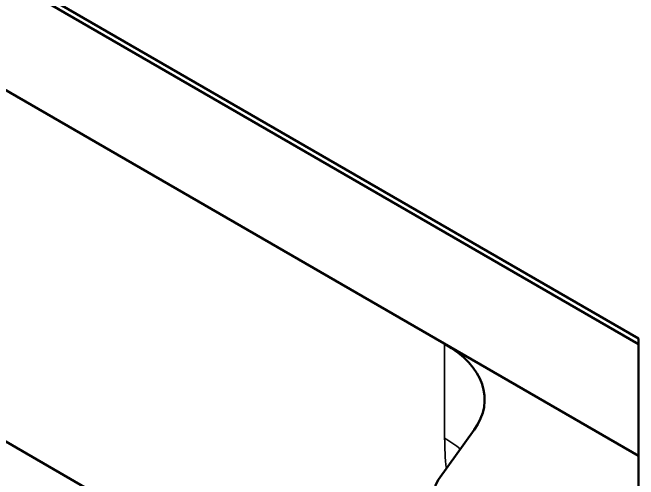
# Model space of a CAD drawing. Header units: inches. Extents: x -24.6 to 49, y -43 to 20.8.
# Drawn here: x -13.239 to -12.156, y 17.18 to 17.987 of the extents above; entities that cross this region are included whole.
import ezdxf

# ---------------------------------------------------------------- set-up
doc = ezdxf.new("R2010")
doc.units = ezdxf.units.IN
doc.header["$MEASUREMENT"] = 0
doc.layers.add('Visible (ANSI)', color=7, linetype='Continuous', lineweight=50)
doc.layers.add('Visible Narrow (ANSI)', color=7, linetype='Continuous', lineweight=35)

msp = doc.modelspace()

# ---------------------------------------------------------------- linework, layer by layer
at = {"layer": 'Visible (ANSI)'}
for p, q in [((-14.74460678784418, 18.91856774001295), (-12.15559377011391, 17.42380037729095)), ((-12.15559377011388, 17.41415671688612), (-14.74460678784398, 18.90892407960802)), ((-12.15559377011388, 17.22128350879295), (-14.74460678784398, 18.71605087151486)), ((-13.95119957273329, 17.6504263968004), (-12.94900098522479, 17.07180677252092)), ((-12.49092451527278, 17.41488680477816), (-12.15559377011391, 17.22128350879312)), ((-12.15559377011391, 17.42380037729095), (-12.1555937701139, 15.30988010033682)), ((-12.43971835354253, 17.26625908671022), (-12.50135341002305, 17.18034925737804))]:
    msp.add_line(p, q, dxfattribs=at)
for centre, major_axis, start_param, end_param in [((-12.65795761319086, 17.31845020073158), (0.2362204724409449, 8.851187499472214e-16), 5.890486225480868, 7.06858347057703), ((-12.41405770616372, 17.1594728117695), (-0.09448818897637798, -3.606039351636827e-16), 5.89048622548086, 7.461282552275766)]:
    msp.add_ellipse(centre, major_axis=major_axis, ratio=0.5773502691896224, start_param=start_param, end_param=end_param, dxfattribs=at)
at = {"layer": 'Visible Narrow (ANSI)'}
msp.add_line((-12.49092451527278, 17.41488680477816), (-12.49092451527278, 17.25169137721862), dxfattribs=at)
msp.add_ellipse((-12.65795761319086, 17.15525477317204), major_axis=(-0.2362204724409448, -1.512351049292536e-14), ratio=0.5773502691896223, start_param=3.746780948542096, end_param=3.926990816986951, dxfattribs=at)
msp.add_open_spline([(-12.49092451527278, 17.25169137721862), (-12.49092451527278, 17.23461313986168), (-12.49000420291918, 17.2170006270434), (-12.48802230684475, 17.19893077348364)], degree=3, dxfattribs=at)

doc.saveas('drawing.dxf')
